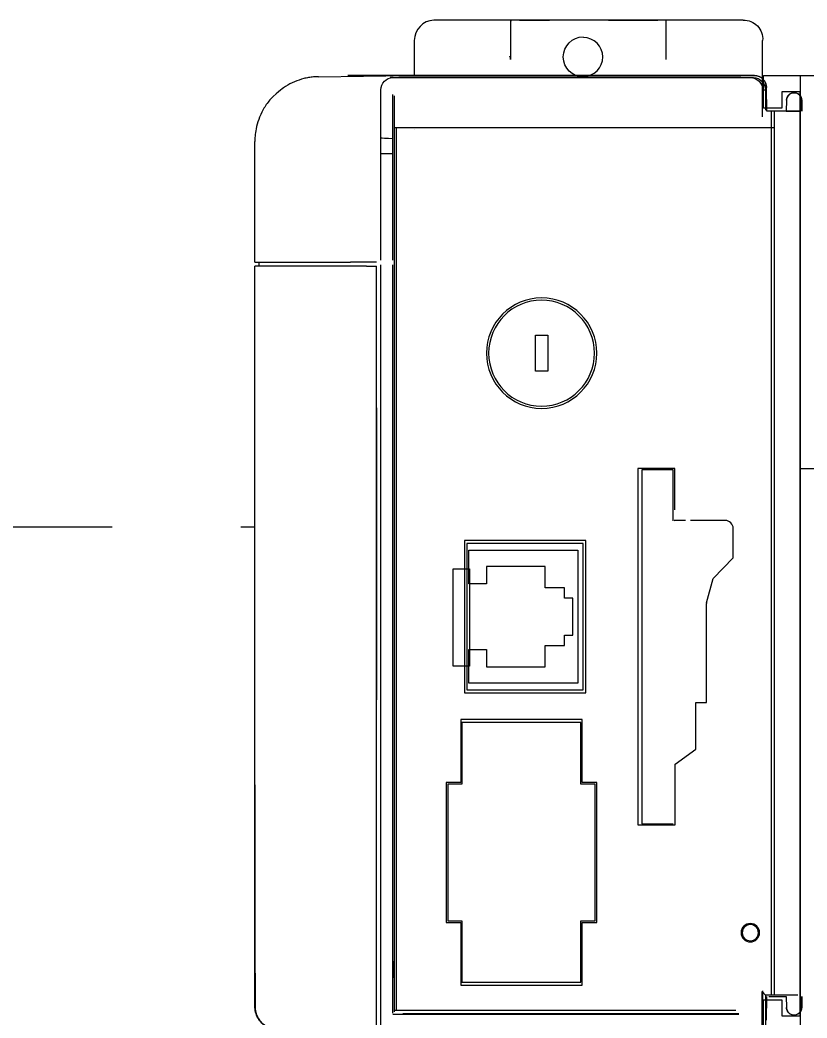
# Paper-space layout 'Sample Network Drawing - A1 Sheet' of a CAD drawing. Extents: x 49 to 806, y 22 to 564.
# Drawn here: x 375.15 to 384.87, y 194.19 to 206.51 of the extents above; entities that cross this region are included whole.
import ezdxf

# ---------------------------------------------------------------- set-up
doc = ezdxf.new("R2010")
doc.units = 0
doc.linetypes.add('HIDDEN2', pattern=[4.7625, 3.175, -1.5875])
doc.layers.add('N-EQPM-EXST', color=252, linetype='Continuous', lineweight=25)
doc.layers.add('N-SGNL-ELEC_EXST', color=252, linetype='HIDDEN2', lineweight=25)

psp = doc.layouts.new('Sample Network Drawing - A1 Sheet')

# ---------------------------------------------------------------- linework, layer by layer
at = {"layer": 'N-EQPM-EXST', "extrusion": (0, 0.999848, 0.017452)}
for p, q in [((381.221, 206.505, 0.033), (380.261, 206.505, 0.033)), ((381.214, 206.498, 0.433), (381.221, 206.505, 0.033))]:
    psp.add_line(p, q, dxfattribs=at)
at = {"layer": 'N-EQPM-EXST'}
for p, q in [((381.208, 206.499, 0.433), (381.208, 206.02, 0.433)), ((381.319, 206.505, 0.443), (381.687, 206.505, 0.443)), ((382.416, 206.505, 0.443), (383.024, 206.505, 0.443)), ((383.128, 206.02, 0.433), (383.128, 206.503, 0.433)), ((380.018, 206.255, 0.433), (380.018, 205.82, -0.017)), ((379.757, 205.795, 8.083), (379.721, 205.795, 6.043)), ((379.757, 205.795, 8.083), (384.169, 205.795, 8.083)), ((384.169, 205.795, 8.083), (384.204, 205.795, 6.043)), ((384.216, 205.82, 6.033), (384.216, 205.82, 0.443)), ((384.331, 205.42, -27.076), (384.331, 205.82, -27.076)), ((384.331, 205.82, -27.076), (385.431, 205.82, -27.076)), ((384.331, 205.82, -27.076), (385.431, 205.82, -27.076)), ((384.331, 205.82, -27.076), (384.331, 205.82, -27.076)), ((384.331, 205.82, -27.076), (384.781, 205.82, -27.076)), ((384.331, 205.42, -27.076), (384.331, 205.82, -27.076)), ((384.331, 205.82, -27.076), (384.331, 205.82, -27.076)), ((384.331, 205.42, -27.076), (384.331, 205.82, -27.076)), ((384.331, 205.82, -27.076), (384.781, 205.82, -27.076)), ((384.331, 205.42, -27.076), (384.331, 205.82, -27.076)), ((384.781, 205.82, -27.076), (391.331, 205.82, -27.076)), ((384.781, 205.82, -27.076), (384.781, 194.02, -27.076)), ((384.781, 205.82, -27.076), (384.781, 205.62, -27.076)), ((384.781, 205.82, -27.076), (384.781, 205.82, -27.076)), ((384.781, 205.82, -27.076), (384.781, 194.02, -27.076)), ((384.781, 205.82, -27.076), (384.781, 205.82, -27.076)), ((384.781, 205.82, -27.076), (391.331, 205.82, -27.076)), ((384.781, 205.82, -27.076), (384.781, 205.62, -27.076)), ((379.606, 203.543, 8.535), (379.607, 205.645, 8.085)), ((384.319, 205.645, 8.085), (384.354, 205.645, 6.043)), ((384.366, 205.672, 6.033), (384.366, 205.672, 0.443)), ((378.237, 205.52, 1.008), (378.237, 205.52, 1.062)), ((384.781, 205.62, -27.076), (384.556, 205.62, -27.076)), ((384.556, 205.62, -27.076), (384.556, 205.42, -27.076)), ((384.556, 205.62, -27.076), (384.556, 205.42, -27.076)), ((384.556, 205.62, -27.076), (384.556, 205.62, -27.076)), ((384.556, 205.62, -27.076), (384.556, 205.42, -27.076)), ((384.781, 205.62, -27.076), (384.556, 205.62, -27.076)), ((384.556, 205.62, -27.076), (384.556, 205.62, -27.076)), ((384.781, 205.62, -27.076), (384.556, 205.62, -27.076)), ((384.781, 205.62, -27.076), (384.556, 205.62, -27.076)), ((384.556, 205.62, -27.076), (384.556, 205.42, -27.076)), ((384.613, 205.517, 6.033), (384.613, 205.517, 1.165)), ((384.781, 201.52, -27.076), (384.781, 205.62, -27.076)), ((384.781, 205.62, -27.076), (384.781, 205.62, -27.076)), ((384.781, 205.62, -27.076), (384.781, 205.62, -27.076)), ((384.781, 201.52, -27.076), (384.781, 205.62, -27.076)), ((384.801, 205.515, 6.033), (384.801, 205.515, 1.164)), ((384.556, 205.42, -27.076), (384.331, 205.42, -27.076)), ((384.331, 205.42, -27.076), (384.331, 205.42, -27.076)), ((384.556, 205.42, -27.076), (384.331, 205.42, -27.076)), ((384.331, 205.42, -27.076), (384.331, 205.42, -27.076)), ((384.556, 205.42, -27.076), (384.331, 205.42, -27.076)), ((384.556, 205.42, -27.076), (384.331, 205.42, -27.076)), ((384.556, 205.42, -27.076), (384.556, 205.42, -27.076)), ((384.556, 205.42, -27.076), (384.556, 205.42, -27.076)), ((384.423, 205.38, -0.017), (384.423, 194.477, 6.043)), ((384.461, 205.381, 8.633), (384.461, 194.477, 6.043)), ((384.466, 194.72, 8.682), (384.466, 205.381, 8.682)), ((379.771, 205.178, 0.443), (384.461, 205.178, 8.584)), ((379.798, 194.286, 8.673), (379.798, 205.178, 0.494)), ((379.772, 205.097, 8.683), (379.772, 203.543, 8.683)), ((379.776, 194.347, 8.633), (379.776, 205.097, 8.633)), ((378.051, 203.52, 2.583), (378.051, 205.007, 2.583)), ((379.756, 203.543, 8.683), (379.756, 204.86, 8.683)), ((379.756, 203.543, 8.683), (379.756, 204.86, 8.683)), ((378.051, 202.77, 2.583), (378.051, 203.47, 2.583)), ((379.606, 194.045, 6.043), (379.606, 203.487, 8.535)), ((379.756, 194.97, 8.683), (379.756, 203.486, 8.683)), ((379.756, 194.97, 8.683), (379.756, 203.486, 8.683)), ((379.772, 203.486, 8.683), (379.772, 194.347, 8.683)), ((384.781, 201.52, -27.076), (384.781, 201.52, -27.076)), ((384.781, 198.02, -27.076), (384.781, 201.52, -27.076)), ((382.777, 200.974, 8.673), (382.777, 196.575, 8.673)), ((383.234, 200.974, 8.673), (382.777, 200.974, 8.673)), ((382.826, 200.955, 8.633), (382.826, 196.59, 8.633)), ((383.215, 200.955, 8.633), (382.826, 200.955, 8.633)), ((383.215, 200.329, 8.633), (383.215, 200.955, 8.633)), ((383.234, 200.463, 8.673), (383.234, 200.974, 8.673)), ((383.366, 200.332, 8.633), (383.225, 200.332, 8.633)), ((383.855, 200.332, 8.633), (383.428, 200.332, 8.633)), ((383.955, 199.873, 8.633), (383.955, 200.232, 8.633)), ((382.137, 200.085, 8.673), (380.638, 200.085, 8.673)), ((380.638, 200.085, 8.673), (380.638, 198.205, 8.673)), ((380.668, 200.048, 8.633), (380.668, 198.242, 8.633)), ((382.105, 200.048, 8.633), (380.668, 200.048, 8.633)), ((382.105, 198.242, 8.633), (382.105, 200.048, 8.633)), ((382.137, 198.205, 8.673), (382.137, 200.085, 8.673)), ((380.692, 199.964, 8.669), (382.038, 199.964, 8.669)), ((380.692, 199.549, 8.669), (380.692, 199.964, 8.669)), ((382.038, 199.964, 8.669), (382.038, 198.326, 8.669)), ((383.707, 199.618, 8.633), (383.955, 199.873, 8.633)), ((381.634, 199.765, 8.669), (380.91, 199.765, 8.669)), ((380.91, 199.765, 8.669), (380.91, 199.549, 8.669)), ((381.634, 199.501, 8.669), (381.634, 199.765, 8.669)), ((383.626, 199.316, 8.633), (383.707, 199.618, 8.633)), ((380.91, 199.549, 8.669), (380.692, 199.549, 8.669)), ((381.875, 199.501, 8.669), (381.634, 199.501, 8.669)), ((381.875, 199.374, 8.669), (381.875, 199.501, 8.669)), ((381.977, 199.374, 8.669), (381.875, 199.374, 8.669)), ((381.977, 198.916, 8.669), (381.977, 199.374, 8.669)), ((383.625, 198.085, 8.633), (383.625, 199.308, 8.633)), ((381.875, 198.789, 8.669), (381.875, 198.916, 8.669)), ((381.875, 198.916, 8.669), (381.977, 198.916, 8.669)), ((380.692, 198.741, 8.669), (380.91, 198.741, 8.669)), ((380.692, 198.326, 8.669), (380.692, 198.741, 8.669)), ((380.91, 198.741, 8.669), (380.91, 198.525, 8.669)), ((381.634, 198.789, 8.669), (381.875, 198.789, 8.669)), ((381.634, 198.525, 8.669), (381.634, 198.789, 8.669)), ((380.91, 198.525, 8.669), (381.634, 198.525, 8.669)), ((382.038, 198.326, 8.669), (380.692, 198.326, 8.669)), ((380.638, 198.205, 8.673), (382.137, 198.205, 8.673)), ((380.668, 198.242, 8.633), (382.105, 198.242, 8.633)), ((383.495, 197.512, 8.633), (383.495, 198.085, 8.633)), ((383.495, 198.085, 8.633), (383.625, 198.085, 8.633)), ((384.781, 198.02, -27.076), (384.781, 198.02, -27.076)), ((384.781, 194.22, -27.076), (384.781, 198.02, -27.076)), ((382.091, 197.875, 8.673), (380.593, 197.875, 8.673)), ((380.593, 197.875, 8.673), (380.593, 197.1, 8.673)), ((382.091, 197.1, 8.673), (382.091, 197.875, 8.673)), ((382.075, 197.84, 8.633), (380.608, 197.84, 8.633)), ((380.608, 197.84, 8.633), (380.608, 197.08, 8.633)), ((382.075, 197.08, 8.633), (382.075, 197.84, 8.633)), ((383.239, 197.326, 8.673), (383.495, 197.512, 8.633)), ((383.239, 196.575, 8.673), (383.239, 197.326, 8.673)), ((378.051, 197.07, 2.583), (378.051, 194.748, 2.583)), ((380.593, 197.1, 8.673), (380.412, 197.1, 8.673)), ((380.412, 197.1, 8.673), (380.412, 195.373, 8.673)), ((380.608, 197.08, 8.633), (380.433, 197.08, 8.633)), ((380.433, 197.08, 8.633), (380.433, 195.394, 8.633)), ((382.25, 197.08, 8.633), (382.075, 197.08, 8.633)), ((382.272, 197.1, 8.673), (382.091, 197.1, 8.673)), ((382.25, 195.394, 8.633), (382.25, 197.08, 8.633)), ((382.272, 195.373, 8.673), (382.272, 197.1, 8.673)), ((382.777, 196.575, 8.673), (383.239, 196.575, 8.673)), ((382.826, 196.59, 8.633), (383.215, 196.59, 8.633)), ((380.412, 195.373, 8.673), (380.593, 195.373, 8.673)), ((380.433, 195.394, 8.633), (380.608, 195.394, 8.633)), ((380.593, 195.373, 8.673), (380.593, 194.598, 8.673)), ((380.608, 195.394, 8.633), (380.608, 194.634, 8.633)), ((382.075, 195.394, 8.633), (382.25, 195.394, 8.633)), ((382.075, 194.634, 8.633), (382.075, 195.394, 8.633)), ((382.091, 195.373, 8.673), (382.272, 195.373, 8.673)), ((382.091, 194.598, 8.673), (382.091, 195.373, 8.673)), ((378.054, 194.341, 2.897), (378.054, 194.748, 2.897)), ((378.056, 194.747, 2.959), (378.056, 194.341, 2.959)), ((379.765, 194.69, 8.683), (379.759, 194.786, 8.683)), ((380.593, 194.598, 8.673), (382.091, 194.598, 8.673)), ((380.608, 194.634, 8.633), (382.075, 194.634, 8.633)), ((384.311, 194.045, 8.535), (384.311, 194.52, 8.535)), ((378.051, 194.341, 2.358), (378.051, 194.341, 2.297)), ((378.051, 194.341, 1.758), (378.051, 194.341, 1.697)), ((378.051, 194.341, 1.158), (378.051, 194.341, 1.067)), ((384.331, 194.42, -27.076), (384.556, 194.42, -27.076)), ((384.331, 194.42, -27.076), (384.331, 194.42, -27.076)), ((384.331, 194.42, -27.076), (384.556, 194.42, -27.076)), ((384.331, 194.02, -27.076), (384.331, 194.42, -27.076)), ((384.331, 194.42, -27.076), (384.331, 194.42, -27.076)), ((384.331, 194.02, -27.076), (384.331, 194.42, -27.076)), ((384.331, 194.42, -27.076), (384.556, 194.42, -27.076)), ((384.331, 194.02, -27.076), (384.331, 194.42, -27.076)), ((384.556, 194.42, -27.076), (384.556, 194.42, -27.076)), ((384.556, 194.42, -27.076), (384.556, 194.22, -27.076)), ((384.556, 194.42, -27.076), (384.556, 194.42, -27.076)), ((384.556, 194.42, -27.076), (384.556, 194.22, -27.076)), ((384.556, 194.42, -27.076), (384.556, 194.22, -27.076)), ((384.613, 194.322, -0.017), (384.613, 194.322, 6.033)), ((384.801, 194.324, 6.033), (384.801, 194.324, 0.083)), ((379.755, 194.243, -0.017), (384.026, 194.243, 8.683)), ((383.986, 194.286, 8.673), (379.771, 194.286, 0.443)), ((384.026, 194.247, 8.633), (379.876, 194.247, 8.633)), ((384.556, 194.22, -27.076), (384.556, 194.22, -27.076)), ((384.556, 194.22, -27.076), (384.781, 194.22, -27.076)), ((384.556, 194.22, -27.076), (384.556, 194.22, -27.076)), ((384.556, 194.22, -27.076), (384.781, 194.22, -27.076)), ((384.556, 194.22, -27.076), (384.781, 194.22, -27.076)), ((384.781, 194.22, -27.076), (384.781, 194.22, -27.076)), ((384.781, 194.22, -27.076), (384.781, 194.02, -27.076)), ((384.781, 194.22, -27.076), (384.781, 194.22, -27.076)), ((384.781, 194.22, -27.076), (384.781, 194.02, -27.076))]:
    psp.add_line(p, q, dxfattribs=at)
at = {"layer": 'N-EQPM-EXST', "extrusion": (0, 0, -1)}
for p, q in [((384.079, 206.505, 0.033), (381.222, 206.505, -0.001)), ((378.837, 205.807, 1.155), (379.947, 205.82, -0.017)), ((381.246, 205.82, 0.443), (379.971, 205.82, 0.443)), ((381.246, 205.82, -0.017), (381.254, 205.82, -0.017)), ((383.096, 205.82, 0.443), (384.216, 205.82, 0.443)), ((384.371, 205.38, 0.443), (384.366, 205.672, 0.443)), ((379.755, 204.334, -0.017), (379.755, 205.586, -0.017)), ((379.771, 205.57, 0.443), (379.771, 204.35, 0.443)), ((384.613, 205.517, -0.017), (384.61, 205.38, -0.017)), ((384.61, 205.38, -0.017), (384.395, 205.38, -0.017)), ((384.711, 205.38, -0.017), (384.731, 205.38, -0.017)), ((380.501, 199.735, 0.443), (380.701, 199.735, 0.443)), ((380.501, 198.535, 0.443), (380.501, 199.735, 0.443)), ((380.701, 199.735, 0.443), (380.701, 198.535, 0.443)), ((380.701, 198.535, 0.443), (380.501, 198.535, 0.443)), ((379.755, 194.254, -0.017), (379.755, 195.506, -0.017)), ((379.771, 195.49, 0.443), (379.771, 194.27, 0.443)), ((384.366, 194.167, 0.443), (384.371, 194.46, 0.443)), ((384.395, 194.46, -0.017), (384.61, 194.46, -0.017)), ((384.61, 194.46, -0.017), (384.613, 194.322, -0.017))]:
    psp.add_line(p, q, dxfattribs=at)
at = {"layer": 'N-EQPM-EXST', "extrusion": (0, 1, 0)}
for p, q in [((381.319, 206.505, 0.443), (381.687, 206.505, 0.443)), ((381.319, 206.505, -0.017), (381.319, 206.505, 0.443)), ((381.319, 206.505, -0.017), (381.687, 206.505, -0.017)), ((381.687, 206.505, 0.443), (381.687, 206.505, -0.017)), ((382.416, 206.505, -0.017), (383.024, 206.505, -0.017)), ((382.416, 206.505, -0.017), (382.416, 206.505, 0.443)), ((382.416, 206.505, 0.443), (383.024, 206.505, 0.443)), ((384.216, 205.82, 6.033), (379.201, 205.82, 6.033)), ((379.201, 205.82, -0.017), (379.947, 205.82, -0.017)), ((379.324, 205.82, 1.144), (380.494, 205.82, 1.144)), ((379.779, 205.82, 0.734), (379.549, 205.82, 0.805)), ((379.721, 205.795, 6.043), (384.204, 205.795, 6.043)), ((379.757, 205.795, 8.083), (379.721, 205.795, 6.043)), ((379.738, 205.82, 2.599), (379.738, 205.82, 2.956)), ((379.738, 205.82, 1.999), (379.738, 205.82, 2.356)), ((379.738, 205.82, 1.399), (379.738, 205.82, 1.756)), ((379.738, 205.82, 5.639), (379.738, 205.82, 5.776)), ((379.738, 205.82, 4.399), (379.738, 205.82, 4.756)), ((379.738, 205.82, 3.799), (379.738, 205.82, 4.156)), ((379.738, 205.82, 3.199), (379.738, 205.82, 3.556)), ((379.738, 205.82, 4.999), (379.738, 205.82, 5.356)), ((379.757, 205.795, 8.083), (384.169, 205.795, 8.083)), ((381.574, 205.82, 0.734), (379.779, 205.82, 0.734)), ((379.808, 205.82, 3.026), (384.135, 205.82, 3.026)), ((381.906, 205.82, 2.529), (379.808, 205.82, 2.529)), ((379.808, 205.82, 2.426), (381.882, 205.82, 2.426)), ((381.79, 205.82, 1.929), (379.808, 205.82, 1.929)), ((379.808, 205.82, 1.826), (381.773, 205.82, 1.826)), ((381.698, 205.82, 1.329), (379.808, 205.82, 1.329)), ((379.808, 205.82, 5.569), (384.135, 205.82, 5.569)), ((379.808, 205.82, 5.846), (384.135, 205.82, 5.846)), ((379.808, 205.82, 4.826), (384.135, 205.82, 4.826)), ((384.135, 205.82, 4.329), (379.808, 205.82, 4.329)), ((379.808, 205.82, 4.226), (384.135, 205.82, 4.226)), ((384.135, 205.82, 3.729), (379.808, 205.82, 3.729)), ((379.808, 205.82, 3.626), (384.135, 205.82, 3.626)), ((384.135, 205.82, 3.129), (379.808, 205.82, 3.129)), ((384.135, 205.82, 4.929), (379.808, 205.82, 4.929)), ((379.808, 205.82, 5.426), (384.135, 205.82, 5.426)), ((379.829, 205.795, 6.343), (379.829, 205.795, 6.623)), ((379.829, 205.795, 6.943), (379.829, 205.795, 7.223)), ((379.829, 205.795, 7.543), (379.829, 205.795, 7.823)), ((384.051, 205.795, 6.255), (379.916, 205.795, 6.255)), ((379.916, 205.795, 6.71), (384.051, 205.795, 6.71)), ((384.051, 205.795, 6.855), (379.916, 205.795, 6.855)), ((379.916, 205.795, 7.31), (384.051, 205.795, 7.31)), ((384.051, 205.795, 7.455), (379.916, 205.795, 7.455)), ((379.916, 205.795, 7.91), (384.051, 205.795, 7.91)), ((381.246, 205.82, 0.443), (379.971, 205.82, 0.443)), ((380.494, 205.82, 1.084), (380.764, 205.82, 1.084)), ((380.494, 205.82, 1.144), (380.494, 205.82, 1.084)), ((380.764, 205.82, 1.084), (380.864, 205.82, 1.064)), ((380.864, 205.82, 1.064), (380.901, 205.82, 1.064)), ((380.901, 205.82, 1.144), (381.671, 205.82, 1.144)), ((380.901, 205.82, 1.064), (380.901, 205.82, 1.144)), ((381.246, 205.82, 0.714), (381.574, 205.82, 0.714)), ((381.246, 205.82, 0.443), (381.246, 205.82, 0.714)), ((381.574, 205.82, 0.714), (381.574, 205.82, 0.734)), ((384.135, 205.82, 2.529), (382.196, 205.82, 2.529)), ((382.221, 205.82, 2.426), (384.135, 205.82, 2.426)), ((384.135, 205.82, 1.929), (382.313, 205.82, 1.929)), ((382.33, 205.82, 1.826), (384.135, 205.82, 1.826)), ((384.135, 205.82, 1.329), (382.405, 205.82, 1.329)), ((382.878, 205.82, 1.226), (384.135, 205.82, 1.226)), ((384.134, 205.82, 0.734), (382.878, 205.82, 0.734)), ((383.096, 205.82, 0.443), (384.216, 205.82, 0.443)), ((384.139, 205.795, 6.623), (384.139, 205.795, 6.343)), ((384.139, 205.795, 7.223), (384.139, 205.795, 6.943)), ((384.139, 205.795, 7.823), (384.139, 205.795, 7.543)), ((384.169, 205.795, 8.083), (384.204, 205.795, 6.043)), ((384.205, 205.82, 2.956), (384.205, 205.82, 2.599)), ((384.205, 205.82, 2.356), (384.205, 205.82, 1.999)), ((384.205, 205.82, 1.756), (384.205, 205.82, 1.399)), ((384.205, 205.82, 5.776), (384.205, 205.82, 5.639)), ((384.205, 205.82, 4.756), (384.205, 205.82, 4.399)), ((384.205, 205.82, 4.156), (384.205, 205.82, 3.799)), ((384.205, 205.82, 3.556), (384.205, 205.82, 3.199)), ((384.205, 205.82, 1.156), (384.205, 205.82, 0.804)), ((384.205, 205.82, 5.356), (384.205, 205.82, 4.999)), ((384.216, 205.82, 6.033), (384.216, 205.82, 0.443)), ((384.61, 205.38, 6.033), (384.371, 205.38, 6.033)), ((384.61, 205.38, -0.017), (384.395, 205.38, -0.017)), ((384.61, 205.38, -0.017), (384.61, 205.38, 0.788)), ((384.61, 205.38, 0.788), (384.64, 205.38, 0.818)), ((384.61, 205.38, 1.157), (384.61, 205.38, 6.033)), ((384.64, 205.38, 1.127), (384.61, 205.38, 1.157)), ((384.64, 205.38, 0.818), (384.771, 205.38, 0.818)), ((384.771, 205.38, 1.127), (384.64, 205.38, 1.127)), ((384.771, 205.38, 0.818), (384.781, 205.38, 0.808)), ((384.781, 205.38, 1.137), (384.771, 205.38, 1.127)), ((384.781, 205.38, 1.137), (384.781, 205.38, 0.808))]:
    psp.add_line(p, q, dxfattribs=at)
at = {"layer": 'N-EQPM-EXST', "extrusion": (0.999657, 0, 0.026177)}
for p, q in [((384.318, 205.311, 0.433), (384.318, 206.255, 0.433)), ((384.318, 194.528, 0.433), (384.318, 193.585, 0.433))]:
    psp.add_line(p, q, dxfattribs=at)
at = {"layer": 'N-EQPM-EXST', "extrusion": (0.999848, 0, 0.017452)}
for p, q in [((384.319, 205.645, 8.085), (384.354, 205.645, 6.043)), ((384.354, 205.645, 6.043), (384.354, 205.393, 6.043)), ((384.311, 194.045, 8.535), (384.311, 194.52, 8.535)), ((384.311, 194.52, 8.535), (384.354, 194.477, 6.043)), ((384.354, 194.477, 6.043), (384.354, 194.045, 6.043))]:
    psp.add_line(p, q, dxfattribs=at)
at = {"layer": 'N-EQPM-EXST', "extrusion": (0.999848, 0.017452, 0)}
for p, q in [((384.371, 205.38, 6.033), (384.366, 205.672, 6.033)), ((384.366, 205.672, 6.033), (384.366, 205.672, 0.443)), ((384.371, 205.38, 0.443), (384.366, 205.672, 0.443))]:
    psp.add_line(p, q, dxfattribs=at)
at = {"layer": 'N-EQPM-EXST', "extrusion": (1, 0, 0)}
for p, q in [((384.801, 205.515, 1.164), (384.801, 205.38, 1.157)), ((384.801, 205.38, 6.033), (384.801, 205.515, 6.033)), ((384.801, 205.515, 6.033), (384.801, 205.515, 1.164)), ((384.781, 205.38, 1.137), (384.781, 205.38, 0.808)), ((384.781, 205.38, 6.033), (384.781, 205.38, 1.137)), ((384.781, 205.38, 0.808), (384.781, 205.38, 0.083)), ((384.781, 204.97, 6.033), (384.781, 205.38, 6.033)), ((384.781, 205.38, 0.083), (384.781, 201.909, 0.083)), ((384.781, 205.317, 6.949), (384.781, 205.333, 6.043)), ((384.781, 205.333, 6.043), (384.781, 204.895, 6.043)), ((384.801, 205.38, 1.157), (384.801, 205.38, 6.033)), ((384.781, 205.028, 2.791), (384.781, 202.374, 2.791)), ((384.781, 201.923, 5.623), (384.781, 204.92, 5.623)), ((384.781, 204.83, 5.633), (384.781, 201.92, 5.633)), ((384.781, 201.82, 7.313), (384.781, 196.49, 7.313)), ((384.781, 196.29, 0.939), (384.781, 201.82, 0.939)), ((384.781, 198.05, 0.543), (384.781, 201.79, 0.543)), ((384.781, 194.46, 0.083), (384.781, 197.931, 0.083)), ((384.781, 194.46, 6.033), (384.781, 195.641, 6.033)), ((384.801, 194.324, 6.033), (384.801, 194.46, 6.033)), ((384.801, 194.46, 0.083), (384.801, 194.324, 0.083)), ((384.801, 194.324, 6.033), (384.801, 194.324, 0.083))]:
    psp.add_line(p, q, dxfattribs=at)
at = {"layer": 'N-EQPM-EXST', "extrusion": (0.819232, 0, -0.573462)}
for p, q in [((384.781, 205.38, 0.083), (384.711, 205.38, -0.017)), ((384.781, 205.38, 0.083), (384.781, 201.909, 0.083)), ((384.781, 198.05, 0.543), (384.781, 201.79, 0.543)), ((384.781, 194.46, 0.083), (384.781, 197.931, 0.083))]:
    psp.add_line(p, q, dxfattribs=at)
at = {"layer": 'N-EQPM-EXST', "extrusion": (-0.999657, 0, 0.026177)}
psp.add_line((380.024, 205.15, 0.433), (380.023, 205.15, 0.393), dxfattribs=at)
at = {"layer": 'N-EQPM-EXST', "extrusion": (-1, 0, 0)}
for p, q in [((378.051, 203.52, 2.583), (378.051, 205.007, 2.583)), ((378.051, 203.52), (378.051, 204.944)), ((378.051, 203.52, 2.583), (378.051, 203.52)), ((378.051, 202.77, 2.583), (378.051, 203.47, 2.583)), ((378.051, 203.47), (378.051, 203.47, 2.583)), ((378.051, 198.038), (378.051, 203.47)), ((379.231, 203.52, 8.48), (379.231, 203.52, 8.323)), ((379.428, 203.47, 8.68), (379.231, 203.47, 8.48)), ((378.051, 194.695), (378.051, 198.038)), ((378.051, 197.07, 2.583), (378.051, 194.748, 2.583)), ((378.051, 194.748, 2.583), (378.051, 194.748, 2.358)), ((378.051, 194.748, 2.358), (378.051, 194.341, 2.358)), ((378.051, 194.341, 2.297), (378.051, 194.748, 2.297)), ((378.051, 194.748, 2.297), (378.051, 194.748, 1.758)), ((378.051, 194.748, 1.758), (378.051, 194.341, 1.758)), ((378.051, 194.341, 1.697), (378.051, 194.748, 1.697)), ((378.051, 194.748, 1.158), (378.051, 194.341, 1.158)), ((378.051, 194.748, 1.697), (378.051, 194.748, 1.158)), ((378.051, 194.341, 2.358), (378.051, 194.341, 2.297)), ((378.051, 194.341, 1.758), (378.051, 194.341, 1.697)), ((378.051, 194.341, 1.158), (378.051, 194.341, 1.067))]:
    psp.add_line(p, q, dxfattribs=at)
at = {"layer": 'N-EQPM-EXST', "extrusion": (-0.087156, 0, -0.996195)}
for p, q in [((378.051, 203.52), (378.051, 204.944)), ((378.051, 203.52), (378.101, 203.52, -0.004)), ((378.051, 198.038), (378.051, 203.47)), ((378.101, 203.47, -0.004), (378.051, 203.47)), ((378.101, 203.52, -0.004), (378.101, 203.47, -0.004)), ((378.051, 194.695), (378.051, 198.038))]:
    psp.add_line(p, q, dxfattribs=at)
at = {"layer": 'N-EQPM-EXST', "extrusion": (-0.017452, 0, 0.999848)}
for p, q in [((379.551, 203.52, 8.683), (379.428, 203.52, 8.68)), ((379.428, 203.47, 8.68), (379.551, 203.47, 8.683)), ((379.551, 194.045, 6.043), (379.551, 203.47, 8.683))]:
    psp.add_line(p, q, dxfattribs=at)
at = {"layer": 'N-EQPM-EXST', "extrusion": (0.017452, 0, -0.999848)}
for p, q in [((379.551, 201.72, 0.488), (379.551, 198.119, 0.488)), ((379.551, 197.52, 0.005), (379.551, 197.82, 0.005))]:
    psp.add_line(p, q, dxfattribs=at)
at = {"layer": 'N-EQPM-EXST', "extrusion": (0, -0.999848, 0.017452)}
for p in [(384.311, 194.52, 8.535), (384.751, 194.477, 6.043)]:
    psp.add_line(p, (384.354, 194.477, 6.043), dxfattribs=at)
at = {"layer": 'N-EQPM-EXST', "elevation": -27.076}
psp.add_lwpolyline([(391.331, 200.97), (384.781, 200.97)], dxfattribs=at)
at = {"layer": 'N-EQPM-EXST'}
for centre, radius, start, end in [((380.274, 206.25, -0.367), 0.255, 92.7695, 178.8532), ((381.319, 206.455, 0.443), 0.05, 90, 90), ((382.416, 206.455, 0.443), 0.05, 90, 90), ((382.106, 206.05, 0.443), 0.24, 270, 90), ((384.216, 205.67, 6.033), 0.15, 1, 90), ((384.707, 205.515, 6.033), 0.0943, 165.0631, 179), ((384.707, 205.515, 6.033), 0.0943, 0, 14.9369), ((381.591, 202.396, 8.673), 0.681, 0, 180), ((381.59, 202.396, 8.633), 0.653, 0, 180), ((381.591, 202.396, 8.673), 0.681, 180, 0), ((381.59, 202.396, 8.633), 0.653, 180, 0), ((383.943, 200.311, 8.673), 0.0762, 0, 0), ((383.855, 200.232, 8.633), 0.1, 0, 90), ((383.635, 197.928, 8.673), 0.0762, 180, 180), ((384.166, 195.246, 8.673), 0.114, 0, 180), ((384.167, 195.246, 8.633), 0.1, 0, 180), ((384.166, 195.246, 8.673), 0.114, 180, 0), ((384.167, 195.246, 8.633), 0.1, 180, 0), ((378.351, 194.341, 1.067), 0.3, 180, 269), ((384.707, 194.324, 6.033), 0.0943, 181, 194.9369), ((384.707, 194.324, 6.033), 0.0943, 345.0631, 0)]:
    psp.add_arc(centre, radius, start, end, dxfattribs=at)
at = {"layer": 'N-EQPM-EXST', "extrusion": (0, 0, -1)}
for centre, radius, start, end in [((-381.687, 206.455, 0.017), 0.05, 90, 90), ((-384.086, 206.272, -0.833), 0.233, 88.2687, 184.1829), ((-382.106, 206.05, 0.017), 0.248, 270, 90), ((-384.216, 205.67, -0.443), 0.15, 90, 179), ((-384.216, 205.67, -0.443), 0.15, 90, 179), ((-384.707, 205.515, 0.017), 0.0943, 14.9369, 14.9369), ((-384.707, 194.324, 0.017), 0.0943, 345.0631, 359), ((-384.707, 194.324, 0.017), 0.0943, 345.0631, 359)]:
    psp.add_arc(centre, radius, start, end, dxfattribs=at)
at = {"layer": 'N-EQPM-EXST', "extrusion": (-0.017452, 0, -0.999848)}
psp.add_arc((-205.645, -379.558, -14.709), 0.15, 90, 180, dxfattribs=at)
psp.add_arc((-205.645, -379.558, -14.709), 0.15, 90, 180, dxfattribs=at)
at = {"layer": 'N-EQPM-EXST', "extrusion": (0, 1, 0)}
for centre, start, end in [((-379.916, 6.623, 205.795), 270, 0), ((-379.916, 7.223, 205.795), 270, 0), ((-379.916, 7.823, 205.795), 0, 0), ((-384.051, 6.623, 205.795), 360, 90), ((-384.051, 7.223, 205.795), 360, 90), ((-384.051, 7.823, 205.795), 360, 90), ((-384.051, 6.343, 205.795), 180, 180), ((-384.051, 6.943, 205.795), 180, 180), ((-384.051, 7.543, 205.795), 180, 180)]:
    psp.add_arc(centre, 0.0875, start, end, dxfattribs=at)
at = {"layer": 'N-EQPM-EXST', "extrusion": (0.017452, 0, -0.999848)}
psp.add_arc((205.645, 384.251, -1.377), 0.15, 0, 90, dxfattribs=at)
psp.add_arc((205.645, 384.251, -1.377), 0.15, 0, 90, dxfattribs=at)
at = {"layer": 'N-EQPM-EXST', "extrusion": (0.065005, 0.997885, 0)}
psp.add_arc((-365.626, 8.533, 229.296), 0.15, 0.9979, 90, dxfattribs=at)
at = {"layer": 'N-EQPM-EXST', "extrusion": (2.43766e-08, 1, 0)}
psp.add_arc((-379.756, 8.533, 204.86), 0.15, 1, 90, dxfattribs=at)
psp.add_arc((-379.756, 8.533, 204.86), 0.15, 1, 90, dxfattribs=at)
at = {"layer": 'N-EQPM-EXST', "extrusion": (1, 0, 0)}
psp.add_arc((199.92, -27.076, 384.781), 35.53, 82.7823, 97.2177, dxfattribs=at)
psp.add_arc((199.92, -27.076, 384.781), 35.53, 82.7823, 97.2177, dxfattribs=at)
at = {"layer": 'N-EQPM-EXST', "extrusion": (0, -1, 0)}
for centre, start in [((379.431, 8.48, -203.52), 91), ((379.431, 8.48, -203.47), 180)]:
    psp.add_arc(centre, 0.2, start, 180, dxfattribs=at)
at = {"layer": 'N-EQPM-EXST', "extrusion": (-1, 0, 0)}
psp.add_arc((-192.996, 0.028, -378.051), 1.7, 142.3093, 180.9469, dxfattribs=at)
at = {"layer": 'N-EQPM-EXST'}
for centre, major_axis, ratio, start_param, end_param in [((381.108, 206.02, 0.433), (-0.0832, 0.0555), 0.999505, 3.729308, 4.124217), ((383.225, 200.28, 8.633), (-0.0006, 0.052), 0.576654, -0.330841, -0.007105)]:
    psp.add_ellipse(centre, major_axis=major_axis, ratio=ratio, start_param=start_param, end_param=end_param, dxfattribs=at)
at = {"layer": 'N-EQPM-EXST', "extrusion": (0, 1, 0)}
for centre, major_axis in [((379.809, 205.82, 2.6), (-0.0499, 0, -0.0499)), ((379.809, 205.82, 2.355), (-0.0499, 0, 0.0499)), ((379.809, 205.82, 1.4), (-0.0499, 0, -0.0499)), ((379.809, 205.82, 5.775), (-0.0499, 0, 0.0499)), ((379.809, 205.82, 4.755), (-0.0499, 0, 0.0499)), ((379.809, 205.82, 3.8), (-0.0499, 0, -0.0499)), ((379.809, 205.82, 3.555), (-0.0499, 0, 0.0499)), ((379.809, 205.82, 5), (-0.0499, 0, -0.0499)), ((384.134, 205.82, 2.955), (0.0499, 0, 0.0499)), ((384.134, 205.82, 2), (0.0499, 0, -0.0499)), ((384.134, 205.82, 1.755), (0.0499, 0, 0.0499)), ((384.134, 205.82, 5.64), (0.0499, 0, -0.0499)), ((384.134, 205.82, 4.4), (0.0499, 0, -0.0499)), ((384.134, 205.82, 4.155), (0.0499, 0, 0.0499)), ((384.134, 205.82, 3.2), (0.0499, 0, -0.0499)), ((384.134, 205.82, 1.155), (0.0499, 0, 0.0499)), ((384.134, 205.82, 5.355), (0.0499, 0, 0.0499))]:
    psp.add_ellipse(centre, major_axis=major_axis, ratio=0.992433, dxfattribs=at)
for centre, major_axis, ratio, start_param, end_param in [((379.809, 205.82, 2.955), (-0.0499, 0, 0.0499), 0.992433, -0.7816, 0.7816), ((379.809, 205.82, 2), (-0.0499, 0, -0.0499), 0.992433, -0.7816, 0.7816), ((379.809, 205.82, 1.755), (0.0499, 0, -0.0499), 0.992433, 2.359993, 3.923193), ((379.809, 205.82, 5.64), (-0.0499, 0, -0.0499), 0.992433, -0.7816, 0.7816), ((379.809, 205.82, 4.4), (-0.0499, 0, -0.0499), 0.992433, -0.7816, 0.7816), ((379.809, 205.82, 4.155), (-0.0499, 0, 0.0499), 0.992433, -0.7816, 0.7816), ((379.809, 205.82, 3.2), (-0.0499, 0, -0.0499), 0.992433, -0.7816, 0.7816), ((379.809, 205.82, 5.355), (-0.0499, 0, 0.0499), 0.992433, -0.7816, 0.7816), ((384.134, 205.82, 2.6), (0.0499, 0, -0.0499), 0.992433, -0.7816, 0.7816), ((384.134, 205.82, 2.355), (0.0499, 0, 0.0499), 0.992433, -0.7816, 0.7816), ((384.134, 205.82, 1.4), (0.0499, 0, -0.0499), 0.992433, -0.7816, 0.7816), ((384.134, 205.82, 5.775), (0.0499, 0, 0.0499), 0.992433, -0.7816, 0.7816), ((384.134, 205.82, 4.755), (0.0499, 0, 0.0499), 0.992433, -0.7816, 0.7816), ((384.134, 205.82, 3.8), (0.0499, 0, -0.0499), 0.992433, -0.7816, 0.7816), ((384.134, 205.82, 3.555), (0.0499, 0, 0.0499), 0.992433, -0.7816, 0.7816), ((384.134, 205.82, 5), (0.0499, 0, -0.0499), 0.992433, -0.7816, 0.7816), ((384.134, 205.82, 0.804), (0.0689, 0, -0.0138), 0.996044, -1.373108, -0.196167)]:
    psp.add_ellipse(centre, major_axis=major_axis, ratio=ratio, start_param=start_param, end_param=end_param, dxfattribs=at)
at = {"layer": 'N-EQPM-EXST', "extrusion": (0, 0, -1)}
psp.add_ellipse((384.204, 205.645, 6.043), major_axis=(0.15, 0), ratio=0.999848, start_param=-1.570796, end_param=0, dxfattribs=at)
at = {"layer": 'N-EQPM-EXST', "extrusion": (-0.706676, 0.049325, -0.705815)}
psp.add_ellipse((384.707, 205.515, 1.07), major_axis=(-0.0941, 0.0066, 0.0947), ratio=0.705815, start_param=-0.052233, end_param=0.768213, dxfattribs=at)
at = {"layer": 'N-EQPM-EXST', "extrusion": (0, 0.819232, 0.573462)}
psp.add_ellipse((384.707, 205.515, 6.067), major_axis=(0, -0.094, 0.135), ratio=0.573462, start_param=1.831495, end_param=4.45169, dxfattribs=at)
at = {"layer": 'N-EQPM-EXST', "extrusion": (0, 0.052336, -0.99863)}
psp.add_ellipse((384.707, 205.515, 1.134), major_axis=(0, 0.0943, 0.0049), ratio=0.99863, start_param=-0.732898, end_param=0.750351, dxfattribs=at)
at = {"layer": 'N-EQPM-EXST', "extrusion": (0.707107, 0.037007, -0.706138)}
psp.add_ellipse((384.707, 205.515, 1.07), major_axis=(-0.0942, -0.0049, -0.0946), ratio=0.706138, start_param=2.373435, end_param=3.193881, dxfattribs=at)
at = {"layer": 'N-EQPM-EXST', "extrusion": (1, 0, 0)}
for centre, major_axis, start_param, end_param in [((379.551, 201.87, 0.283), (0, 0.106, 0.106), 2.356347, 3.926839), ((379.551, 197.969, 0.283), (0, 0.106, -0.106), -0.785246, 0.785246)]:
    psp.add_ellipse(centre, major_axis=major_axis, ratio=0.999695, start_param=start_param, end_param=end_param, dxfattribs=at)
at = {"layer": 'N-EQPM-EXST', "extrusion": (0.819232, 0, -0.573462)}
psp.add_ellipse((384.707, 194.324, -0.052), major_axis=(-0.094, 0, -0.135), ratio=0.573462, start_param=3.141593, end_param=3.926991, dxfattribs=at)
at = {"layer": 'N-EQPM-EXST', "extrusion": (0, -0.819232, -0.573462)}
psp.add_ellipse((384.707, 194.324, -0.052), major_axis=(0, -0.094, 0.135), ratio=0.573462, start_param=-0.785398, end_param=1.310098, dxfattribs=at)
at = {"layer": 'N-EQPM-EXST', "extrusion": (0, -0.819232, 0.573462)}
psp.add_ellipse((384.707, 194.324, 6.067), major_axis=(0, -0.094, -0.135), ratio=0.573462, start_param=-1.310098, end_param=1.310098, dxfattribs=at)
at = {"layer": 'N-EQPM-EXST'}
for points, knots in [([(378.655, 205.783, 1.155), (378.616, 205.773, 1.155), (378.538, 205.747, 1.155), (378.429, 205.69, 1.155), (378.362, 205.642, 1.155), (378.237, 205.521, 1.155)], [0, 0, 0, 0, 0.0481312, 0.0963044, 0.1449268, 0.1449268, 0.1449268, 0.1449268]), ([(378.837, 205.807, 1.155), (378.817, 205.807, 1.155), (378.776, 205.805, 1.155), (378.715, 205.797, 1.155), (378.675, 205.788, 1.155), (378.655, 205.783, 1.155)], [0, 0, 0, 0, 0.02415826, 0.04842814, 0.07241854, 0.07241854, 0.07241854, 0.07241854]), ([(381.698, 205.82, 1.329), (381.695, 205.82, 1.309), (381.689, 205.82, 1.269), (381.68, 205.82, 1.207), (381.674, 205.82, 1.165), (381.671, 205.82, 1.144)], [0, 0, 0, 0, 0.02404772, 0.04858054, 0.07360486, 0.07360486, 0.07360486, 0.07360486]), ([(381.698, 205.82, 1.329), (381.695, 205.82, 1.309), (381.689, 205.82, 1.269), (381.68, 205.82, 1.207), (381.674, 205.82, 1.165), (381.671, 205.82, 1.144)], [0, 0, 0, 0, 0.02404772, 0.04858054, 0.07360486, 0.07360486, 0.07360486, 0.07360486]), ([(381.79, 205.82, 1.929), (381.788, 205.82, 1.918), (381.784, 205.82, 1.895), (381.779, 205.82, 1.861), (381.775, 205.82, 1.837), (381.773, 205.82, 1.826)], [0, 0, 0, 0, 0.01357799, 0.02737157, 0.04138268, 0.04138268, 0.04138268, 0.04138268]), ([(381.79, 205.82, 1.929), (381.788, 205.82, 1.918), (381.784, 205.82, 1.895), (381.779, 205.82, 1.861), (381.775, 205.82, 1.837), (381.773, 205.82, 1.826)], [0, 0, 0, 0, 0.01357799, 0.02737157, 0.04138268, 0.04138268, 0.04138268, 0.04138268]), ([(382.33, 205.82, 1.826), (382.328, 205.82, 1.837), (382.324, 205.82, 1.861), (382.318, 205.82, 1.895), (382.315, 205.82, 1.918), (382.313, 205.82, 1.929)], [0, 0, 0, 0, 0.01400991, 0.02780351, 0.04138268, 0.04138268, 0.04138268, 0.04138268]), ([(382.33, 205.82, 1.826), (382.328, 205.82, 1.837), (382.324, 205.82, 1.861), (382.318, 205.82, 1.895), (382.315, 205.82, 1.918), (382.313, 205.82, 1.929)], [0, 0, 0, 0, 0.01400991, 0.02780351, 0.04138268, 0.04138268, 0.04138268, 0.04138268]), ([(378.237, 205.52, 0.98), (378.206, 205.482, 0.956), (378.151, 205.402, 0.901), (378.096, 205.28, 0.806), (378.065, 205.167, 0.705), (378.053, 205.077, 0.607), (378.051, 205.028, 0.543), (378.051, 205.007, 0.515)], [0, 0, 0, 0, 0.0650091, 0.1307922, 0.1930894, 0.2469725, 0.2881126, 0.2881126, 0.2881126, 0.2881126]), ([(378.237, 205.52, 1.008), (378.237, 205.52, 1.004), (378.237, 205.52, 0.994), (378.237, 205.52, 0.985), (378.237, 205.52, 0.98)], [0, 0, 0, 0, 0.00561199, 0.01117163, 0.01117163, 0.01117163, 0.01117163]), ([(378.051, 203.52, 2.583), (378.051, 203.52, 3.623), (378.236, 203.52, 5.557), (378.759, 203.52, 7.424), (379.068, 203.52, 8.258)], [0, 0, 0, 0, 1.228651, 2.278943, 2.278943, 2.278943, 2.278943]), ([(379.07, 203.47, 8.263), (378.76, 203.47, 7.428), (378.237, 203.47, 5.559), (378.051, 203.47, 3.623), (378.051, 203.47, 2.583)], [0, 0, 0, 0, 1.052419, 2.281071, 2.281071, 2.281071, 2.281071]), ([(379.068, 203.52, 8.258), (379.07, 203.52, 8.264), (379.077, 203.52, 8.276), (379.094, 203.52, 8.288), (379.107, 203.52, 8.291), (379.114, 203.52, 8.291)], [0, 0, 0, 0, 0.00788261, 0.01574015, 0.02357219, 0.02357219, 0.02357219, 0.02357219]), ([(379.116, 203.47, 8.296), (379.109, 203.47, 8.296), (379.096, 203.47, 8.293), (379.079, 203.47, 8.281), (379.072, 203.47, 8.27), (379.07, 203.47, 8.263)], [0, 0, 0, 0, 0.00782971, 0.01568388, 0.02356235, 0.02356235, 0.02356235, 0.02356235]), ([(379.202, 203.52, 8.293), (379.206, 203.52, 8.293), (379.213, 203.52, 8.294), (379.223, 203.52, 8.301), (379.23, 203.52, 8.311), (379.231, 203.52, 8.319), (379.231, 203.52, 8.323)], [0, 0, 0, 0, 0.00452488, 0.00910826, 0.01371346, 0.01827868, 0.01827868, 0.01827868, 0.01827868]), ([(379.231, 203.47, 8.328), (379.231, 203.47, 8.324), (379.23, 203.47, 8.316), (379.223, 203.47, 8.306), (379.213, 203.47, 8.299), (379.206, 203.47, 8.298), (379.202, 203.47, 8.298)], [0, 0, 0, 0, 0.00456437, 0.00916902, 0.01375229, 0.01827737, 0.01827737, 0.01827737, 0.01827737]), ([(383.626, 199.316, 8.633), (383.626, 199.315, 8.633), (383.626, 199.314, 8.633), (383.625, 199.313, 8.633), (383.625, 199.312, 8.633)], [0, 0, 0, 0, 0.000772147, 0.001548348, 0.001548348, 0.001548348, 0.001548348]), ([(383.625, 199.312, 8.633), (383.625, 199.312, 8.633), (383.626, 199.31, 8.633), (383.625, 199.309, 8.633), (383.625, 199.308, 8.633)], [0, 0, 0, 0, 0.00077876, 0.001548337, 0.001548337, 0.001548337, 0.001548337]), ([(379.759, 194.786, 8.683), (379.758, 194.788, 8.683), (379.758, 194.791, 8.683), (379.758, 194.796, 8.683), (379.758, 194.802, 8.683), (379.758, 194.809, 8.683), (379.758, 194.816, 8.683), (379.757, 194.823, 8.683), (379.757, 194.83, 8.683), (379.757, 194.838, 8.683), (379.757, 194.845, 8.683), (379.757, 194.853, 8.683), (379.757, 194.862, 8.683), (379.757, 194.871, 8.683), (379.757, 194.881, 8.683), (379.757, 194.893, 8.683), (379.756, 194.905, 8.683), (379.756, 194.919, 8.683), (379.756, 194.934, 8.683), (379.756, 194.951, 8.683), (379.756, 194.963, 8.683), (379.756, 194.97, 8.683)], [0, 0, 0, 0, 0.00176866, 0.00399413, 0.00632058, 0.00898192, 0.0118436, 0.01468189, 0.01744171, 0.02021304, 0.02312162, 0.02626697, 0.02968851, 0.03340474, 0.03743685, 0.0418422, 0.04669568, 0.05207465, 0.05806013, 0.06474098, 0.07222877, 0.07222877, 0.07222877, 0.07222877]), ([(378.051, 194.748, 2.583), (378.051, 194.748, 2.609), (378.052, 194.748, 2.661), (378.052, 194.748, 2.74), (378.053, 194.748, 2.818), (378.054, 194.748, 2.871), (378.054, 194.748, 2.897)], [0, 0, 0, 0, 0.0309644, 0.0619353, 0.0929125, 0.1238965, 0.1238965, 0.1238965, 0.1238965]), ([(378.346, 194.041, 2.292), (378.32, 194.041, 2.292), (378.269, 194.049, 2.293), (378.197, 194.08, 2.294), (378.135, 194.128, 2.295), (378.088, 194.191, 2.296), (378.058, 194.263, 2.297), (378.051, 194.315, 2.297), (378.051, 194.341, 2.297)], [0, 0, 0, 0, 0.0304861, 0.0609834, 0.0914907, 0.1219958, 0.1524871, 0.1829649, 0.1829649, 0.1829649, 0.1829649]), ([(378.346, 194.041, 2.363), (378.32, 194.041, 2.363), (378.269, 194.049, 2.362), (378.197, 194.08, 2.361), (378.135, 194.128, 2.36), (378.088, 194.191, 2.359), (378.058, 194.263, 2.358), (378.051, 194.315, 2.358), (378.051, 194.341, 2.358)], [0, 0, 0, 0, 0.0304873, 0.0609837, 0.0914906, 0.1219954, 0.1524859, 0.1829649, 0.1829649, 0.1829649, 0.1829649]), ([(378.346, 194.041, 1.692), (378.32, 194.041, 1.692), (378.269, 194.049, 1.693), (378.197, 194.08, 1.694), (378.135, 194.128, 1.695), (378.088, 194.191, 1.696), (378.058, 194.263, 1.697), (378.051, 194.315, 1.697), (378.051, 194.341, 1.697)], [0, 0, 0, 0, 0.0304861, 0.0609834, 0.0914907, 0.1219958, 0.1524871, 0.1829649, 0.1829649, 0.1829649, 0.1829649]), ([(378.346, 194.041, 1.763), (378.32, 194.041, 1.763), (378.269, 194.049, 1.762), (378.197, 194.08, 1.761), (378.135, 194.128, 1.76), (378.088, 194.191, 1.759), (378.058, 194.263, 1.758), (378.051, 194.315, 1.758), (378.051, 194.341, 1.758)], [0, 0, 0, 0, 0.0304873, 0.0609837, 0.0914906, 0.1219954, 0.1524859, 0.1829649, 0.1829649, 0.1829649, 0.1829649]), ([(378.346, 194.041, 1.163), (378.32, 194.041, 1.163), (378.269, 194.049, 1.162), (378.197, 194.08, 1.161), (378.135, 194.128, 1.16), (378.088, 194.191, 1.159), (378.058, 194.263, 1.158), (378.051, 194.315, 1.158), (378.051, 194.341, 1.158)], [0, 0, 0, 0, 0.0304873, 0.0609837, 0.0914906, 0.1219954, 0.1524859, 0.1829649, 0.1829649, 0.1829649, 0.1829649]), ([(378.054, 194.341, 2.897), (378.054, 194.315, 2.897), (378.061, 194.263, 2.897), (378.091, 194.191, 2.897), (378.138, 194.128, 2.896), (378.2, 194.08, 2.895), (378.272, 194.049, 2.893), (378.323, 194.041, 2.892), (378.349, 194.041, 2.892)], [0, 0, 0, 0, 0.0304814, 0.0609731, 0.0914772, 0.1219812, 0.152473, 0.1829544, 0.1829544, 0.1829544, 0.1829544]), ([(378.351, 194.041, 2.963), (378.325, 194.041, 2.963), (378.273, 194.049, 2.962), (378.201, 194.08, 2.961), (378.139, 194.128, 2.96), (378.092, 194.191, 2.96), (378.062, 194.263, 2.959), (378.056, 194.315, 2.959), (378.056, 194.341, 2.959)], [0, 0, 0, 0, 0.0305622, 0.061104, 0.091612, 0.1221046, 0.1525681, 0.1830164, 0.1830164, 0.1830164, 0.1830164])]:
    psp.add_open_spline(points, degree=3, knots=knots, dxfattribs=at)
for points in [[(379.114, 203.52, 8.291), (379.143, 203.52, 8.292), (379.173, 203.52, 8.292), (379.202, 203.52, 8.293)], [(379.202, 203.47, 8.298), (379.173, 203.47, 8.297), (379.144, 203.47, 8.297), (379.116, 203.47, 8.296)], [(378.056, 194.341, 2.959), (378.055, 194.341, 2.938), (378.055, 194.341, 2.918), (378.054, 194.341, 2.897)], [(378.056, 194.341, 2.959), (378.055, 194.341, 2.938), (378.055, 194.341, 2.918), (378.054, 194.341, 2.897)]]:
    psp.add_open_spline(points, degree=3, dxfattribs=at)
psp.add_3dface([(381.515, 202.175, 8.658), (381.515, 202.617, 8.658), (381.667, 202.617, 8.658), (381.667, 202.175, 8.658)], dxfattribs=at)
at = {"layer": 'N-SGNL-ELEC_EXST'}
psp.add_line((354.066, 200.254), (378.051, 200.254), dxfattribs=at)

doc.saveas('drawing.dxf')
